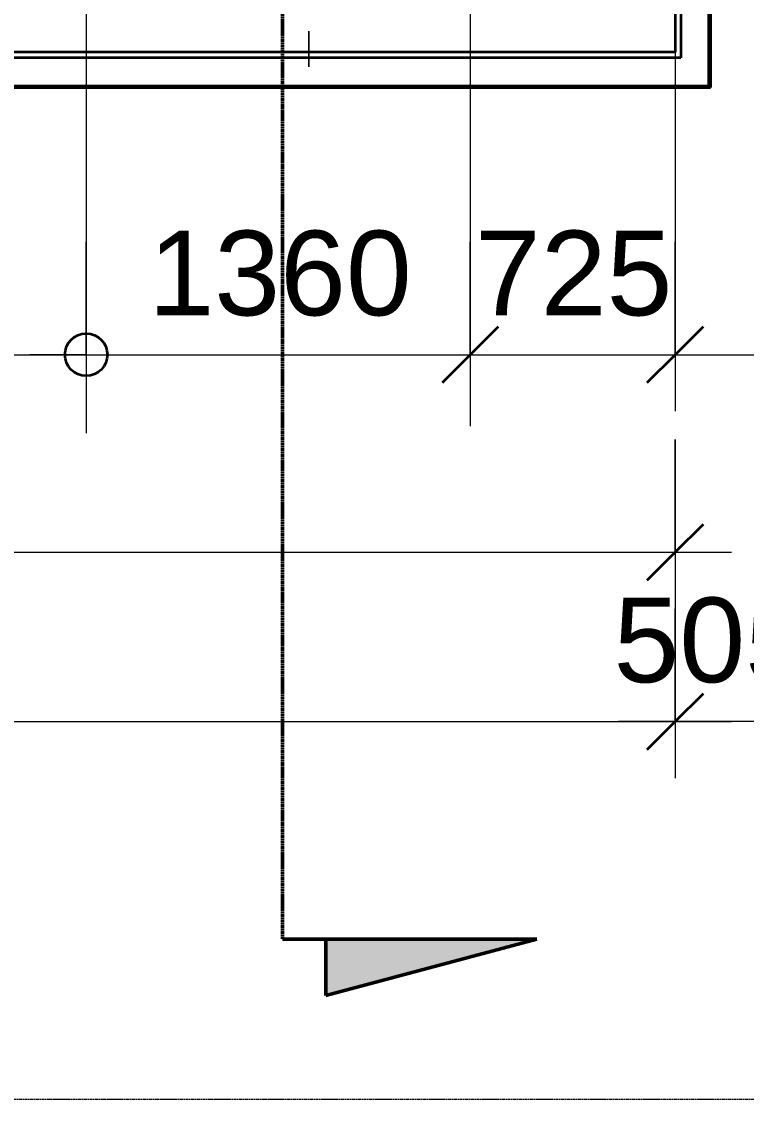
# Model space of a CAD drawing. Header units: millimetres. Extents: x -672391 to -598136, y -134 to 46410.
# Drawn here: x -627436 to -624870, y 12194 to 16013 of the extents above; entities that cross this region are included whole.
import ezdxf

# ---------------------------------------------------------------- set-up
doc = ezdxf.new("R2010")
doc.units = ezdxf.units.MM
doc.linetypes.add('DPA_Grid _ Level 100', pattern=[10, 5.5, -1.6, 1.3, -1.6])
doc.linetypes.add('DPA_Hidden 50', pattern=[3, 2, -1])
for name, color, linetype, lineweight in [('A-ANNO-DIMS', 1, 'Continuous', 9), ('A-ANNO-DIMS-100', 1, 'Continuous', 9), ('A-DETL', 1, 'Continuous', 70), ('A-GENM', 1, 'Continuous', 9), ('A-GLAZ-CURT', 2, 'Continuous', 9), ('A-GLAZ-CWMG', 2, 'Continuous', 35), ('G-ANNO-SECL', 3, 'Continuous', 9), ('S-GRID', 251, 'Continuous', 9)]:
    doc.layers.add(name, color=color, linetype=linetype, lineweight=lineweight)
doc.styles.add('Arial_3', font='arial.ttf', dxfattribs={"height": 300})
doc.dimstyles.new('DPA-DIM-3_0_C-C', dxfattribs={"dimscale": 304.8, "dimtxt": 306.07782, "dimasz": 0.492126, "dimexe": 0.656168, "dimexo": 0.0625, "dimgap": 0.164042, "dimtad": 1, "dimdec": 0, "dimzin": 0, "dimdsep": 46, "dimtxsty": 'Arial_3', "dimblk1": 'DOTBLANK', "dimblk2": 'DOTBLANK', "dimsah": 1, "dimcen": 0.09, "dimdle": 0.656168, "dimadec": 8, "dimazin": 0, "dimtfac": 1, "dimtdec": 4, "dimtix": 1, "dimtmove": 0, "dimatfit": 3, "dimfxl": 1.312336, "dimfxlon": 1, "dimtvp": 1, "dimtolj": 1, "dimtzin": 0, "dimarcsym": 2})
doc.dimstyles.new('DPA-DIM-3_0_C-T', dxfattribs={"dimscale": 304.8, "dimtxt": 306.07782, "dimasz": 0.492126, "dimexe": 0.656168, "dimexo": 0.0625, "dimgap": 0.164042, "dimtad": 0, "dimjust": 2, "dimdec": 0, "dimzin": 0, "dimdsep": 46, "dimtxsty": 'Arial_3', "dimblk1": 'DOTBLANK', "dimblk2": 'OBLIQUE', "dimsah": 1, "dimcen": 0.09, "dimdle": 0.656168, "dimadec": 8, "dimazin": 0, "dimtfac": 1, "dimtdec": 4, "dimtix": 1, "dimtmove": 2, "dimatfit": 3, "dimfxl": 1.312336, "dimfxlon": 1, "dimtvp": 1, "dimtolj": 1, "dimtzin": 0, "dimarcsym": 2})
doc.dimstyles.new('DPA-DIM-3_0_T-T', dxfattribs={"dimscale": 304.8, "dimtxt": 306.07782, "dimasz": 0.656168, "dimexe": 0.656168, "dimexo": 0.0625, "dimgap": 0.164042, "dimtad": 1, "dimdec": 0, "dimzin": 0, "dimdsep": 46, "dimtxsty": 'Arial_3', "dimblk1": 'OBLIQUE', "dimblk2": 'OBLIQUE', "dimsah": 1, "dimcen": 0.09, "dimdle": 0.656168, "dimadec": 8, "dimazin": 0, "dimtfac": 1, "dimtdec": 4, "dimtix": 1, "dimtmove": 0, "dimatfit": 3, "dimfxl": 1.312336, "dimfxlon": 1, "dimtvp": 1, "dimtolj": 1, "dimtzin": 0, "dimarcsym": 2})

# ---------------------------------------------------------------- blocks, each defined once
blk = doc.blocks.new('DPA_CP_Entrance Louver Grill Vertical Z - Louver Grill Vertical Z-V2-4212-01 ENLARGED ENTRANCE 2 GROUND LEVEL - REFLECTED CEILING PLAN')
at = {"layer": 'A-GLAZ-CURT'}
for p, q in [((-611, 0), (-611, -50)), ((-611, -50), (-611, 0)), ((611, -50), (611, 0)), ((611, 0), (611, -50)), ((-611, -50), (-611, -125)), ((-611, -125), (-611, -50)), ((-611, -50), (-611, -125)), ((-611, -125), (-611, -50)), ((611, -50), (611, -125)), ((611, -125), (611, -50)), ((611, -50), (611, -125)), ((611, -125), (611, -50)), ((-611, -125), (-611, -127)), ((-611, -127), (-611, -125)), ((611, -127), (611, -125)), ((611, -125), (611, -127)), ((-563, -195), (-563, -200)), ((-563, -200), (-563, -195)), ((-563, -200), (-561, -200)), ((-561, -200), (-563, -200)), ((-561, -200), (-561, -195)), ((-561, -195), (-561, -200)), ((561, -195), (561, -200)), ((561, -200), (561, -195)), ((561, -200), (563, -200)), ((563, -200), (561, -200)), ((563, -200), (563, -195)), ((563, -195), (563, -200))]:
    blk.add_line(p, q, dxfattribs=at)
blk = doc.blocks.new('DPA_CP_Entrance Louver Grill Vertical Z - Louver Grill Vertical Z-V4-4212-01 ENLARGED ENTRANCE 2 GROUND LEVEL - REFLECTED CEILING PLAN')
at = {"layer": 'A-GLAZ-CURT'}
for p, q in [((-611, 0), (-611, -50)), ((-611, -50), (-611, 0)), ((-611, -50), (-611, -125)), ((-611, -125), (-611, -50)), ((-611, -50), (-611, -125)), ((-611, -125), (-611, -50)), ((-611, -125), (-611, -127)), ((-611, -127), (-611, -125)), ((-563, -195), (-563, -200)), ((-563, -200), (-563, -195)), ((-563, -200), (-561, -200)), ((-561, -200), (-563, -200)), ((-561, -200), (-561, -195)), ((-561, -195), (-561, -200)), ((561, -195), (561, -200)), ((561, -200), (561, -195)), ((561, -200), (563, -200)), ((563, -200), (561, -200)), ((563, -200), (563, -195)), ((563, -195), (563, -200))]:
    blk.add_line(p, q, dxfattribs=at)
blk = doc.blocks.new('GM_Louver Grill Vertical Z - Z Profile-12047552-4212-01 ENLARGED ENTRANCE 2 GROUND LEVEL - REFLECTED CEILING PLAN')
at = {"layer": 'A-GENM'}
for p, q in [((46.4, -73), (40, -73)), ((40, -73), (40, -75)), ((40, -75), (40, -73)), ((40, -73), (46.4, -73)), ((40, -75), (50, -75)), ((50, -75), (40, -75)), ((44.5, -70), (46.4, -73)), ((46.4, -73), (44.5, -70)), ((50, -75), (46.8, -70)), ((46.8, -70), (50, -75))]:
    blk.add_line(p, q, dxfattribs=at)
blk = doc.blocks.new('GM_Louver Grill Vertical Z - Z Profile-V19-4212-01 ENLARGED ENTRANCE 2 GROUND LEVEL - REFLECTED CEILING PLAN')
at = {"layer": 'A-GENM'}
for p, q in [((45.4, -73), (40, -73)), ((40, -73), (40, -75)), ((40, -75), (40, -73)), ((40, -73), (46.4, -73)), ((40, -75), (50, -75)), ((50, -75), (40, -75)), ((44.5, -70), (46.4, -73)), ((46.4, -73), (44.5, -70)), ((50, -75), (46.8, -70)), ((46.8, -70), (50, -75))]:
    blk.add_line(p, q, dxfattribs=at)
blk = doc.blocks.new('DPA_CP_Entrance Louver Grill Vertical Z - Louver Grill Vertical Z-V28-4212-01 ENLARGED ENTRANCE 2 GROUND LEVEL - REFLECTED CEILING PLAN')
at = {"layer": 'A-GLAZ-CURT'}
for p, q in [((-611, 0), (-611, -50)), ((-611, -50), (-611, 0)), ((611, -50), (611, 0)), ((611, 0), (611, -50)), ((-611, -50), (-611, -125)), ((-611, -125), (-611, -50)), ((-611, -50), (-611, -125)), ((-611, -125), (-611, -50)), ((611, -50), (611, -125)), ((611, -125), (611, -50)), ((611, -50), (611, -125)), ((611, -125), (611, -50)), ((-611, -125), (-611, -127)), ((-611, -127), (-611, -125)), ((611, -127), (611, -125)), ((611, -125), (611, -127)), ((-563, -200), (-561, -200)), ((-561, -200), (-563, -200)), ((561, -200), (563, -200)), ((563, -200), (561, -200))]:
    blk.add_line(p, q, dxfattribs=at)
blk = doc.blocks.new('DPA_CP_Entrance Louver Grill Vertical Z - Louver Grill Vertical Z-V29-4212-01 ENLARGED ENTRANCE 2 GROUND LEVEL - REFLECTED CEILING PLAN')
at = {"layer": 'A-GLAZ-CURT'}
for p, q in [((-611, 0), (-611, -50)), ((-611, -50), (-611, 0)), ((-611, -50), (-611, -125)), ((-611, -125), (-611, -50)), ((-611, -50), (-611, -125)), ((-611, -125), (-611, -50)), ((-611, -125), (-611, -127)), ((-611, -127), (-611, -125)), ((-563, -200), (-561, -200)), ((-561, -200), (-563, -200)), ((561, -200), (563, -200)), ((563, -200), (561, -200))]:
    blk.add_line(p, q, dxfattribs=at)
blk = doc.blocks.new('GM_Louver Grill Vertical Z - Z Profile-V23-4212-01 ENLARGED ENTRANCE 2 GROUND LEVEL - REFLECTED CEILING PLAN')
at = {"layer": 'A-GENM'}
for p, q in [((40, -75), (50, -75)), ((50, -75), (40, -75))]:
    blk.add_line(p, q, dxfattribs=at)
blk = doc.blocks.new('Rectangular Mullion - 50x200-12058037-4212-01 ENLARGED ENTRANCE 2 GROUND LEVEL - REFLECTED CEILING PLAN')
at = {"layer": 'A-GLAZ-CWMG'}
for p, q in [((-624997.4, 15779), (-626419.4, 15779)), ((-626419.4, 15779), (-624997.4, 15779))]:
    blk.add_line(p, q, dxfattribs=at)
blk = doc.blocks.new('Rectangular Mullion - 50x200-12057901-4212-01 ENLARGED ENTRANCE 2 GROUND LEVEL - REFLECTED CEILING PLAN')
at = {"layer": 'A-GLAZ-CWMG'}
for p, q in [((-626419.4, 15779), (-627641.4, 15779)), ((-627641.4, 15779), (-626419.4, 15779))]:
    blk.add_line(p, q, dxfattribs=at)
blk = doc.blocks.new('Rectangular Mullion - 50x200-12058038-4212-01 ENLARGED ENTRANCE 2 GROUND LEVEL - REFLECTED CEILING PLAN')
at = {"layer": 'A-GLAZ-CWMG'}
for p, q in [((-624997.4, 16934), (-624997.4, 15779)), ((-624997.4, 15779), (-624997.4, 16934))]:
    blk.add_line(p, q, dxfattribs=at)
blk = doc.blocks.new('Rectangular Mullion - Entrance Louver Top-12058041-4212-01 ENLARGED ENTRANCE 2 GROUND LEVEL - REFLECTED CEILING PLAN')
at = {"layer": 'A-GLAZ-CWMG'}
for p, q in [((-625272.4, 16054), (-626419.4, 16054)), ((-625272.4, 16054), (-626419.4, 16054)), ((-625122.4, 15904), (-626419.4, 15904)), ((-625122.4, 15904), (-626419.4, 15904)), ((-625102.4, 15884), (-626419.4, 15884)), ((-625102.4, 15884), (-626419.4, 15884)), ((-626419.4, 15784), (-625002.4, 15784)), ((-625002.4, 15784), (-626419.4, 15784))]:
    blk.add_line(p, q, dxfattribs=at)
blk = doc.blocks.new('Rectangular Mullion - Entrance Louver Top-12057905-4212-01 ENLARGED ENTRANCE 2 GROUND LEVEL - REFLECTED CEILING PLAN')
at = {"layer": 'A-GLAZ-CWMG'}
for p, q in [((-626419.4, 16054), (-627641.4, 16054)), ((-626419.4, 16054), (-627641.4, 16054)), ((-626419.4, 15904), (-627641.4, 15904)), ((-626419.4, 15904), (-627641.4, 15904)), ((-626419.4, 15884), (-627641.4, 15884)), ((-626419.4, 15884), (-627641.4, 15884)), ((-627641.4, 15784), (-626419.4, 15784)), ((-626419.4, 15784), (-627641.4, 15784))]:
    blk.add_line(p, q, dxfattribs=at)
blk = doc.blocks.new('Rectangular Mullion - Entrance Louver Top-12058042-4212-01 ENLARGED ENTRANCE 2 GROUND LEVEL - REFLECTED CEILING PLAN')
at = {"layer": 'A-GLAZ-CWMG'}
for p, q in [((-625272.4, 16934), (-625272.4, 16054)), ((-625272.4, 16934), (-625272.4, 16054)), ((-625122.4, 16934), (-625122.4, 15904)), ((-625122.4, 16934), (-625122.4, 15904)), ((-625102.4, 16934), (-625102.4, 15884)), ((-625102.4, 16934), (-625102.4, 15884)), ((-625002.4, 15784), (-625002.4, 16934)), ((-625002.4, 16934), (-625002.4, 15784))]:
    blk.add_line(p, q, dxfattribs=at)
blk = doc.blocks.new('Section - AEC_Section Tail - Filled-3249564-4212-01 ENLARGED ENTRANCE 2 GROUND LEVEL - REFLECTED CEILING PLAN')
at = {"layer": 'G-ANNO-SECL'}
blk.add_hatch(color=256, dxfattribs=at).paths.add_polyline_path([(0, 1.536), (-2, 1.536), (0, 9)])
at = {"layer": 'G-ANNO-SECL', "lineweight": 50}
for p, q in [((0, 9), (-2, 1.536)), ((0, 9), (0, 0)), ((0, 1.536), (0, 9)), ((-2, 1.536), (0, 1.536))]:
    blk.add_line(p, q, dxfattribs=at)
blk = doc.blocks.new('DIMBLOCK47-4212-01 ENLARGED ENTRANCE 2 GROUND LEVEL - REFLECTED CEILING PLAN')
at = {"layer": 'A-ANNO-DIMS-100'}
for p, q in [((-629607.4, 15232.5), (-629607.4, 14632.5)), ((-629607.4, 14832.5), (-629607.4, 15232.5)), ((-627207.4, 15232.5), (-627207.4, 14632.5)), ((-627207.4, 14832.5), (-627207.4, 15232.5)), ((-629807.4, 14832.5), (-627007.4, 14832.5))]:
    blk.add_line(p, q, dxfattribs=at)
at = {"layer": 'A-ANNO-DIMS-100', "lineweight": 35}
for centre in [(-629607.4, 14832.5), (-627207.4, 14832.5)]:
    blk.add_circle(centre, 75, dxfattribs=at)
at = {"layer": 'A-ANNO-DIMS-100', "color": 0, "insert": (-628868.9, 15271.9), "char_height": 300, "width": 1107.531, "attachment_point": 1, "line_spacing_factor": 0.941778, "style": 'Arial_3'}
blk.add_mtext('2400', dxfattribs=at)
blk = doc.blocks.new('_DotBlank')
at = {"color": 0, "linetype": 'ByBlock', "lineweight": -2}
blk.add_line((-0.5, 0), (-1, 0), dxfattribs=at)
blk.add_circle((0, 0), 0.5, dxfattribs=at)
blk = doc.blocks.new('DIMBLOCK50-4212-01 ENLARGED ENTRANCE 2 GROUND LEVEL - REFLECTED CEILING PLAN')
at = {"layer": 'A-ANNO-DIMS-100'}
for p, q in [((-627207.4, 15232.5), (-627207.4, 14632.5)), ((-627207.4, 14832.5), (-627207.4, 15232.5)), ((-627207.4, 14832.5), (-627207.4, 15232.5)), ((-627207.4, 14832.5), (-627407.4, 14832.5)), ((-627207.4, 14832.5), (-627207.4, 14632.5))]:
    blk.add_line(p, q, dxfattribs=at)
at = {"layer": 'A-ANNO-DIMS-100', "lineweight": 35}
blk.add_circle((-627207.4, 14832.5), 75, dxfattribs=at)
blk = doc.blocks.new('_None')
blk = doc.blocks.new('_Oblique')
at = {"color": 0, "linetype": 'ByBlock', "lineweight": -2}
blk.add_line((-0.5, -0.5), (0.5, 0.5), dxfattribs=at)
blk = doc.blocks.new('DIMBLOCK51-4212-01 ENLARGED ENTRANCE 2 GROUND LEVEL - REFLECTED CEILING PLAN')
at = {"layer": 'A-ANNO-DIMS-100'}
for p, q in [((-627207.4, 15232.5), (-627207.4, 14632.5)), ((-627207.4, 14832.5), (-627207.4, 15232.5)), ((-625847.4, 15232.5), (-625847.4, 14632.5)), ((-625847.4, 14832.5), (-625847.4, 15232.5)), ((-627207.4, 14832.5), (-625647.4, 14832.5))]:
    blk.add_line(p, q, dxfattribs=at)
at = {"layer": 'A-ANNO-DIMS-100', "lineweight": 35}
for q in [(-625747.4, 14932.5), (-625947.4, 14732.5)]:
    blk.add_line((-625847.4, 14832.5), q, dxfattribs=at)
at = {"layer": 'A-ANNO-DIMS-100', "color": 0, "insert": (-626986.9, 15271.9), "char_height": 300, "width": 1107.531, "attachment_point": 1, "line_spacing_factor": 0.941778, "style": 'Arial_3'}
blk.add_mtext('1360', dxfattribs=at)
blk = doc.blocks.new('DIMBLOCK56-4212-01 ENLARGED ENTRANCE 2 GROUND LEVEL - REFLECTED CEILING PLAN')
at = {"layer": 'A-ANNO-DIMS-100'}
for p, q in [((-625847.4, 15232.5), (-625847.4, 14632.5)), ((-625847.4, 14832.5), (-625847.4, 15232.5)), ((-625122.4, 15232.5), (-625122.4, 14632.5)), ((-625122.4, 14832.5), (-625122.4, 15232.5)), ((-626047.4, 14832.5), (-624922.4, 14832.5))]:
    blk.add_line(p, q, dxfattribs=at)
at = {"layer": 'A-ANNO-DIMS-100', "lineweight": 35}
for p, q in [((-625847.4, 14832.5), (-625747.4, 14932.5)), ((-625122.4, 14832.5), (-625022.4, 14932.5)), ((-625847.4, 14832.5), (-625947.4, 14732.5)), ((-625122.4, 14832.5), (-625222.4, 14732.5))]:
    blk.add_line(p, q, dxfattribs=at)
at = {"layer": 'A-ANNO-DIMS-100', "color": 0, "insert": (-625831, 15271.9), "char_height": 300, "width": 830.648, "attachment_point": 1, "line_spacing_factor": 0.941778, "style": 'Arial_3'}
blk.add_mtext('725', dxfattribs=at)
blk = doc.blocks.new('DIMBLOCK66-4212-01 ENLARGED ENTRANCE 2 GROUND LEVEL - REFLECTED CEILING PLAN')
at = {"layer": 'A-ANNO-DIMS-100'}
for p, q in [((-634835.6, 14532.5), (-634835.6, 13932.5)), ((-634835.6, 14132.5), (-634835.6, 14532.5)), ((-625122.4, 14532.5), (-625122.4, 13932.5)), ((-625122.4, 14132.5), (-625122.4, 14532.5)), ((-635035.6, 14132.5), (-624922.4, 14132.5))]:
    blk.add_line(p, q, dxfattribs=at)
at = {"layer": 'A-ANNO-DIMS-100', "lineweight": 35}
for p, q in [((-634835.6, 14132.5), (-634735.6, 14232.5)), ((-625122.4, 14132.5), (-625022.4, 14232.5)), ((-634835.6, 14132.5), (-634935.6, 14032.5)), ((-625122.4, 14132.5), (-625222.4, 14032.5))]:
    blk.add_line(p, q, dxfattribs=at)
at = {"layer": 'A-ANNO-DIMS-100', "color": 0, "insert": (-630440.5, 14571.9), "char_height": 300, "width": 1107.531, "attachment_point": 1, "line_spacing_factor": 0.941778, "style": 'Arial_3'}
blk.add_mtext('9713', dxfattribs=at)
blk = doc.blocks.new('DIMBLOCK70-4212-01 ENLARGED ENTRANCE 2 GROUND LEVEL - REFLECTED CEILING PLAN')
at = {"layer": 'A-ANNO-DIMS-100'}
for p, q in [((-632917.4, 13932.5), (-632917.4, 13332.5)), ((-632917.4, 13532.5), (-632917.4, 13932.5)), ((-625122.4, 13932.5), (-625122.4, 13332.5)), ((-625122.4, 13532.5), (-625122.4, 13932.5)), ((-632917.4, 13532.5), (-624922.4, 13532.5))]:
    blk.add_line(p, q, dxfattribs=at)
at = {"layer": 'A-ANNO-DIMS-100', "lineweight": 35}
for q in [(-625022.4, 13632.5), (-625222.4, 13432.5)]:
    blk.add_line((-625122.4, 13532.5), q, dxfattribs=at)
at = {"layer": 'A-ANNO-DIMS-100', "color": 0, "insert": (-629191.8, 13971.9), "char_height": 300, "width": 1107.531, "attachment_point": 1, "line_spacing_factor": 0.941778, "style": 'Arial_3'}
blk.add_mtext('7795', dxfattribs=at)
blk = doc.blocks.new('DIMBLOCK83-4212-01 ENLARGED ENTRANCE 2 GROUND LEVEL - REFLECTED CEILING PLAN')
at = {"layer": 'A-ANNO-DIMS-100'}
for p, q in [((-625122.4, 13932.5), (-625122.4, 13332.5)), ((-625122.4, 13532.5), (-625122.4, 13932.5)), ((-624617.4, 13132.5), (-624617.4, 13732.5)), ((-624617.4, 13532.5), (-625322.4, 13532.5)), ((-624617.4, 13532.5), (-624617.4, 13132.5))]:
    blk.add_line(p, q, dxfattribs=at)
at = {"layer": 'A-ANNO-DIMS-100', "lineweight": 35}
for q in [(-625022.4, 13632.5), (-625222.4, 13432.5)]:
    blk.add_line((-625122.4, 13532.5), q, dxfattribs=at)
at = {"layer": 'A-ANNO-DIMS-100', "color": 0, "insert": (-625340.4, 13971.9), "char_height": 300, "width": 830.648, "attachment_point": 1, "line_spacing_factor": 0.941778, "style": 'Arial_3'}
blk.add_mtext('505', dxfattribs=at)
blk = doc.blocks.new('DIMBLOCK95-4212-01 ENLARGED ENTRANCE 2 GROUND LEVEL - REFLECTED CEILING PLAN')
at = {"layer": 'A-ANNO-DIMS-100'}
for p, q in [((-625122.4, 15232.5), (-625122.4, 14632.5)), ((-625122.4, 14832.5), (-625122.4, 15232.5)), ((-622706, 15232.5), (-622706, 14632.5)), ((-622706, 14832.5), (-622706, 15232.5)), ((-625322.4, 14832.5), (-622506, 14832.5))]:
    blk.add_line(p, q, dxfattribs=at)
at = {"layer": 'A-ANNO-DIMS-100', "lineweight": 35}
for p, q in [((-625122.4, 14832.5), (-625022.4, 14932.5)), ((-622706, 14832.5), (-622606, 14932.5)), ((-625122.4, 14832.5), (-625222.4, 14732.5)), ((-622706, 14832.5), (-622806, 14732.5))]:
    blk.add_line(p, q, dxfattribs=at)
at = {"layer": 'A-ANNO-DIMS-100', "color": 0, "insert": (-624375.7, 15271.9), "char_height": 300, "width": 1107.531, "attachment_point": 1, "line_spacing_factor": 0.941778, "style": 'Arial_3'}
blk.add_mtext('2416', dxfattribs=at)

msp = doc.modelspace()

# ---------------------------------------------------------------- linework, layer by layer
at = {"layer": 'A-DETL', "color": 8, "linetype": 'DPA_Hidden 50', "lineweight": 9}
for p, q in [((-627207.4, 36154.1), (-627207.4, 14554.1)), ((-625847.4, 16779), (-625847.4, 14579)), ((-625122.4, 15904), (-625122.4, 14804))]:
    msp.add_line(p, q, dxfattribs=at)
at = {"layer": 'G-ANNO-SECL', "linetype": 'DPA_Grid _ Level 100', "lineweight": 50}
msp.add_line((-626512.4, 44598.9), (-626512.4, 12761.8), dxfattribs=at)
at = {"layer": 'S-GRID', "linetype": 'DPA_Grid _ Level 100'}
msp.add_line((-599857.6, 12194), (-672390.7, 12194), dxfattribs=at)

# ---------------------------------------------------------------- block references
at = {"layer": 'A-GENM'}
for name, p in [('GM_Louver Grill Vertical Z - Z Profile-12047552-4212-01 ENLARGED ENTRANCE 2 GROUND LEVEL - REFLECTED CEILING PLAN', (-627438.2, 15854)), ('GM_Louver Grill Vertical Z - Z Profile-V23-4212-01 ENLARGED ENTRANCE 2 GROUND LEVEL - REFLECTED CEILING PLAN', (-627438.2, 15854)), ('GM_Louver Grill Vertical Z - Z Profile-12047552-4212-01 ENLARGED ENTRANCE 2 GROUND LEVEL - REFLECTED CEILING PLAN', (-627361.7, 15854)), ('GM_Louver Grill Vertical Z - Z Profile-V23-4212-01 ENLARGED ENTRANCE 2 GROUND LEVEL - REFLECTED CEILING PLAN', (-627361.7, 15854)), ('GM_Louver Grill Vertical Z - Z Profile-12047552-4212-01 ENLARGED ENTRANCE 2 GROUND LEVEL - REFLECTED CEILING PLAN', (-627285.1, 15854)), ('GM_Louver Grill Vertical Z - Z Profile-V23-4212-01 ENLARGED ENTRANCE 2 GROUND LEVEL - REFLECTED CEILING PLAN', (-627285.1, 15854)), ('GM_Louver Grill Vertical Z - Z Profile-12047552-4212-01 ENLARGED ENTRANCE 2 GROUND LEVEL - REFLECTED CEILING PLAN', (-627208.5, 15854)), ('GM_Louver Grill Vertical Z - Z Profile-V23-4212-01 ENLARGED ENTRANCE 2 GROUND LEVEL - REFLECTED CEILING PLAN', (-627208.5, 15854)), ('GM_Louver Grill Vertical Z - Z Profile-12047552-4212-01 ENLARGED ENTRANCE 2 GROUND LEVEL - REFLECTED CEILING PLAN', (-627131.9, 15854)), ('GM_Louver Grill Vertical Z - Z Profile-V23-4212-01 ENLARGED ENTRANCE 2 GROUND LEVEL - REFLECTED CEILING PLAN', (-627131.9, 15854)), ('GM_Louver Grill Vertical Z - Z Profile-12047552-4212-01 ENLARGED ENTRANCE 2 GROUND LEVEL - REFLECTED CEILING PLAN', (-627055.4, 15854)), ('GM_Louver Grill Vertical Z - Z Profile-V23-4212-01 ENLARGED ENTRANCE 2 GROUND LEVEL - REFLECTED CEILING PLAN', (-627055.4, 15854)), ('GM_Louver Grill Vertical Z - Z Profile-12047552-4212-01 ENLARGED ENTRANCE 2 GROUND LEVEL - REFLECTED CEILING PLAN', (-626978.8, 15854)), ('GM_Louver Grill Vertical Z - Z Profile-V23-4212-01 ENLARGED ENTRANCE 2 GROUND LEVEL - REFLECTED CEILING PLAN', (-626978.8, 15854)), ('GM_Louver Grill Vertical Z - Z Profile-12047552-4212-01 ENLARGED ENTRANCE 2 GROUND LEVEL - REFLECTED CEILING PLAN', (-626902.2, 15854)), ('GM_Louver Grill Vertical Z - Z Profile-V23-4212-01 ENLARGED ENTRANCE 2 GROUND LEVEL - REFLECTED CEILING PLAN', (-626902.2, 15854)), ('GM_Louver Grill Vertical Z - Z Profile-12047552-4212-01 ENLARGED ENTRANCE 2 GROUND LEVEL - REFLECTED CEILING PLAN', (-626825.7, 15854)), ('GM_Louver Grill Vertical Z - Z Profile-V23-4212-01 ENLARGED ENTRANCE 2 GROUND LEVEL - REFLECTED CEILING PLAN', (-626825.7, 15854)), ('GM_Louver Grill Vertical Z - Z Profile-12047552-4212-01 ENLARGED ENTRANCE 2 GROUND LEVEL - REFLECTED CEILING PLAN', (-626749.1, 15854)), ('GM_Louver Grill Vertical Z - Z Profile-V23-4212-01 ENLARGED ENTRANCE 2 GROUND LEVEL - REFLECTED CEILING PLAN', (-626749.1, 15854)), ('GM_Louver Grill Vertical Z - Z Profile-12047552-4212-01 ENLARGED ENTRANCE 2 GROUND LEVEL - REFLECTED CEILING PLAN', (-626672.5, 15854)), ('GM_Louver Grill Vertical Z - Z Profile-V23-4212-01 ENLARGED ENTRANCE 2 GROUND LEVEL - REFLECTED CEILING PLAN', (-626672.5, 15854)), ('GM_Louver Grill Vertical Z - Z Profile-12047552-4212-01 ENLARGED ENTRANCE 2 GROUND LEVEL - REFLECTED CEILING PLAN', (-626595.9, 15854)), ('GM_Louver Grill Vertical Z - Z Profile-V23-4212-01 ENLARGED ENTRANCE 2 GROUND LEVEL - REFLECTED CEILING PLAN', (-626595.9, 15854)), ('GM_Louver Grill Vertical Z - Z Profile-12047552-4212-01 ENLARGED ENTRANCE 2 GROUND LEVEL - REFLECTED CEILING PLAN', (-626519.4, 15854)), ('GM_Louver Grill Vertical Z - Z Profile-V23-4212-01 ENLARGED ENTRANCE 2 GROUND LEVEL - REFLECTED CEILING PLAN', (-626519.4, 15854)), ('GM_Louver Grill Vertical Z - Z Profile-12047552-4212-01 ENLARGED ENTRANCE 2 GROUND LEVEL - REFLECTED CEILING PLAN', (-626369.4, 15854)), ('GM_Louver Grill Vertical Z - Z Profile-V23-4212-01 ENLARGED ENTRANCE 2 GROUND LEVEL - REFLECTED CEILING PLAN', (-626369.4, 15854)), ('GM_Louver Grill Vertical Z - Z Profile-12047552-4212-01 ENLARGED ENTRANCE 2 GROUND LEVEL - REFLECTED CEILING PLAN', (-626292.8, 15854)), ('GM_Louver Grill Vertical Z - Z Profile-V23-4212-01 ENLARGED ENTRANCE 2 GROUND LEVEL - REFLECTED CEILING PLAN', (-626292.8, 15854)), ('GM_Louver Grill Vertical Z - Z Profile-V19-4212-01 ENLARGED ENTRANCE 2 GROUND LEVEL - REFLECTED CEILING PLAN', (-626216.2, 15854)), ('GM_Louver Grill Vertical Z - Z Profile-V23-4212-01 ENLARGED ENTRANCE 2 GROUND LEVEL - REFLECTED CEILING PLAN', (-626216.2, 15854)), ('GM_Louver Grill Vertical Z - Z Profile-12047552-4212-01 ENLARGED ENTRANCE 2 GROUND LEVEL - REFLECTED CEILING PLAN', (-626139.7, 15854)), ('GM_Louver Grill Vertical Z - Z Profile-V23-4212-01 ENLARGED ENTRANCE 2 GROUND LEVEL - REFLECTED CEILING PLAN', (-626139.7, 15854)), ('GM_Louver Grill Vertical Z - Z Profile-12047552-4212-01 ENLARGED ENTRANCE 2 GROUND LEVEL - REFLECTED CEILING PLAN', (-626063.1, 15854)), ('GM_Louver Grill Vertical Z - Z Profile-V23-4212-01 ENLARGED ENTRANCE 2 GROUND LEVEL - REFLECTED CEILING PLAN', (-626063.1, 15854)), ('GM_Louver Grill Vertical Z - Z Profile-12047552-4212-01 ENLARGED ENTRANCE 2 GROUND LEVEL - REFLECTED CEILING PLAN', (-625986.5, 15854)), ('GM_Louver Grill Vertical Z - Z Profile-V23-4212-01 ENLARGED ENTRANCE 2 GROUND LEVEL - REFLECTED CEILING PLAN', (-625986.5, 15854)), ('GM_Louver Grill Vertical Z - Z Profile-12047552-4212-01 ENLARGED ENTRANCE 2 GROUND LEVEL - REFLECTED CEILING PLAN', (-625909.9, 15854)), ('GM_Louver Grill Vertical Z - Z Profile-V23-4212-01 ENLARGED ENTRANCE 2 GROUND LEVEL - REFLECTED CEILING PLAN', (-625909.9, 15854)), ('GM_Louver Grill Vertical Z - Z Profile-12047552-4212-01 ENLARGED ENTRANCE 2 GROUND LEVEL - REFLECTED CEILING PLAN', (-625833.4, 15854)), ('GM_Louver Grill Vertical Z - Z Profile-V23-4212-01 ENLARGED ENTRANCE 2 GROUND LEVEL - REFLECTED CEILING PLAN', (-625833.4, 15854)), ('GM_Louver Grill Vertical Z - Z Profile-12047552-4212-01 ENLARGED ENTRANCE 2 GROUND LEVEL - REFLECTED CEILING PLAN', (-625756.8, 15854)), ('GM_Louver Grill Vertical Z - Z Profile-V23-4212-01 ENLARGED ENTRANCE 2 GROUND LEVEL - REFLECTED CEILING PLAN', (-625756.8, 15854)), ('GM_Louver Grill Vertical Z - Z Profile-12047552-4212-01 ENLARGED ENTRANCE 2 GROUND LEVEL - REFLECTED CEILING PLAN', (-625680.2, 15854)), ('GM_Louver Grill Vertical Z - Z Profile-V23-4212-01 ENLARGED ENTRANCE 2 GROUND LEVEL - REFLECTED CEILING PLAN', (-625680.2, 15854)), ('GM_Louver Grill Vertical Z - Z Profile-12047552-4212-01 ENLARGED ENTRANCE 2 GROUND LEVEL - REFLECTED CEILING PLAN', (-625603.7, 15854)), ('GM_Louver Grill Vertical Z - Z Profile-V23-4212-01 ENLARGED ENTRANCE 2 GROUND LEVEL - REFLECTED CEILING PLAN', (-625603.7, 15854)), ('GM_Louver Grill Vertical Z - Z Profile-12047552-4212-01 ENLARGED ENTRANCE 2 GROUND LEVEL - REFLECTED CEILING PLAN', (-625527.1, 15854)), ('GM_Louver Grill Vertical Z - Z Profile-V23-4212-01 ENLARGED ENTRANCE 2 GROUND LEVEL - REFLECTED CEILING PLAN', (-625527.1, 15854)), ('GM_Louver Grill Vertical Z - Z Profile-12047552-4212-01 ENLARGED ENTRANCE 2 GROUND LEVEL - REFLECTED CEILING PLAN', (-625450.5, 15854)), ('GM_Louver Grill Vertical Z - Z Profile-V23-4212-01 ENLARGED ENTRANCE 2 GROUND LEVEL - REFLECTED CEILING PLAN', (-625450.5, 15854)), ('GM_Louver Grill Vertical Z - Z Profile-12047552-4212-01 ENLARGED ENTRANCE 2 GROUND LEVEL - REFLECTED CEILING PLAN', (-625373.9, 15854)), ('GM_Louver Grill Vertical Z - Z Profile-V23-4212-01 ENLARGED ENTRANCE 2 GROUND LEVEL - REFLECTED CEILING PLAN', (-625373.9, 15854)), ('GM_Louver Grill Vertical Z - Z Profile-12047552-4212-01 ENLARGED ENTRANCE 2 GROUND LEVEL - REFLECTED CEILING PLAN', (-625297.4, 15854)), ('GM_Louver Grill Vertical Z - Z Profile-V23-4212-01 ENLARGED ENTRANCE 2 GROUND LEVEL - REFLECTED CEILING PLAN', (-625297.4, 15854))]:
    msp.add_blockref(name, p, dxfattribs=at)
at = {"layer": 'A-GLAZ-CURT'}
for name, p in [('DPA_CP_Entrance Louver Grill Vertical Z - Louver Grill Vertical Z-V2-4212-01 ENLARGED ENTRANCE 2 GROUND LEVEL - REFLECTED CEILING PLAN', (-627030.4, 15979)), ('DPA_CP_Entrance Louver Grill Vertical Z - Louver Grill Vertical Z-V28-4212-01 ENLARGED ENTRANCE 2 GROUND LEVEL - REFLECTED CEILING PLAN', (-627030.4, 15979)), ('DPA_CP_Entrance Louver Grill Vertical Z - Louver Grill Vertical Z-V4-4212-01 ENLARGED ENTRANCE 2 GROUND LEVEL - REFLECTED CEILING PLAN', (-625808.4, 15979)), ('DPA_CP_Entrance Louver Grill Vertical Z - Louver Grill Vertical Z-V29-4212-01 ENLARGED ENTRANCE 2 GROUND LEVEL - REFLECTED CEILING PLAN', (-625808.4, 15979))]:
    msp.add_blockref(name, p, dxfattribs=at)
at = {"layer": 'A-GLAZ-CWMG'}
for name in ['Rectangular Mullion - Entrance Louver Top-12058042-4212-01 ENLARGED ENTRANCE 2 GROUND LEVEL - REFLECTED CEILING PLAN', 'Rectangular Mullion - 50x200-12058038-4212-01 ENLARGED ENTRANCE 2 GROUND LEVEL - REFLECTED CEILING PLAN', 'Rectangular Mullion - Entrance Louver Top-12057905-4212-01 ENLARGED ENTRANCE 2 GROUND LEVEL - REFLECTED CEILING PLAN', 'Rectangular Mullion - Entrance Louver Top-12058041-4212-01 ENLARGED ENTRANCE 2 GROUND LEVEL - REFLECTED CEILING PLAN', 'Rectangular Mullion - 50x200-12057901-4212-01 ENLARGED ENTRANCE 2 GROUND LEVEL - REFLECTED CEILING PLAN', 'Rectangular Mullion - 50x200-12058037-4212-01 ENLARGED ENTRANCE 2 GROUND LEVEL - REFLECTED CEILING PLAN']:
    msp.add_blockref(name, (0, 0), dxfattribs=at)
at = {"layer": 'G-ANNO-SECL', "lineweight": 25, "extrusion": (0, 0, -1), "xscale": 99.99999999999993, "yscale": 99.99999999999993, "zscale": 99.99999999999993, "rotation": 90.00000000000053}
msp.add_blockref('Section - AEC_Section Tail - Filled-3249564-4212-01 ENLARGED ENTRANCE 2 GROUND LEVEL - REFLECTED CEILING PLAN', (626512.4, 12761.8), dxfattribs=at)

# ---------------------------------------------------------------- dimensions: what is measured, and where the dimension line sits
at = {"layer": 'A-ANNO-DIMS'}
for base, p1, p2, dimstyle, override, picture, middle in [((-627207.4, 14832.5), (-629607.4, 15232.5), (-627207.4, 15232.5), 'DPA-DIM-3_0_C-C', {"dimpost": '<>', "dimfxl": 2400}, 'DIMBLOCK47-4212-01 ENLARGED ENTRANCE 2 GROUND LEVEL - REFLECTED CEILING PLAN', (-628407.4, 15035.6)), ((-625122.4, 14832.5), (-625847.4, 15232.5), (-625122.4, 15232.5), 'DPA-DIM-3_0_T-T', {"dimpost": '<>', "dimfxl": 725}, 'DIMBLOCK56-4212-01 ENLARGED ENTRANCE 2 GROUND LEVEL - REFLECTED CEILING PLAN', (-625484.9, 15035.6)), ((-622706, 14832.5), (-625122.4, 15232.5), (-622706, 15232.5), 'DPA-DIM-3_0_T-T', {"dimpost": '<>', "dimfxl": 2416.376537}, 'DIMBLOCK95-4212-01 ENLARGED ENTRANCE 2 GROUND LEVEL - REFLECTED CEILING PLAN', (-623914.2, 15035.6)), ((-625122.4, 14132.5), (-634835.6, 14532.5), (-625122.4, 14532.5), 'DPA-DIM-3_0_T-T', {"dimpost": '<>', "dimfxl": 9713.239181}, 'DIMBLOCK66-4212-01 ENLARGED ENTRANCE 2 GROUND LEVEL - REFLECTED CEILING PLAN', (-629979, 14335.7))]:
    dim = msp.add_linear_dim(base=base, p1=p1, p2=p2, dimstyle=dimstyle, override=override, dxfattribs=at)
    dim.commit()
    dim.dimension.update_dxf_attribs({"geometry": picture, "text_midpoint": middle})
for base, p1, p2, override, picture, middle in [((-625847.4, 14832.5), (-627207.4, 15232.5), (-625847.4, 15232.5), {"dimpost": '<>', "dimfxl": 1360.011864}, 'DIMBLOCK51-4212-01 ENLARGED ENTRANCE 2 GROUND LEVEL - REFLECTED CEILING PLAN', (-626433.1, 15071.9)), ((-625122.4, 13532.5), (-632917.4, 13932.5), (-625122.4, 13932.5), {"dimpost": '<>', "dimfxl": 7795.002394}, 'DIMBLOCK70-4212-01 ENLARGED ENTRANCE 2 GROUND LEVEL - REFLECTED CEILING PLAN', (-628638, 13771.9)), ((-625122.4, 13532.5), (-624617.4, 13132.5), (-625122.4, 13932.5), {"dimpost": '<>', "dimfxl": 946.056332}, 'DIMBLOCK83-4212-01 ENLARGED ENTRANCE 2 GROUND LEVEL - REFLECTED CEILING PLAN', (-624925.1, 13771.9))]:
    dim = msp.add_linear_dim(base=base, p1=p1, p2=p2, dimstyle='DPA-DIM-3_0_C-T', override=override, dxfattribs=at)
    dim.commit()
    dim.dimension.update_dxf_attribs({"geometry": picture, "text_midpoint": middle, "dimtype": 160})
dim = msp.add_linear_dim(base=(-627207.4, 14832.5), p1=(-627207.4, 14973.9), p2=(-627207.4, 14973.9), text=' ', dimstyle='DPA-DIM-3_0_C-T', override={"dimpost": '<>', "dimblk": 'None', "dimse1": 1, "dimse2": 1, "dimsd1": 1, "dimsd2": 1, "dimfxl": 0}, dxfattribs=at)
dim.commit()
dim.dimension.update_dxf_attribs({"geometry": 'DIMBLOCK50-4212-01 ENLARGED ENTRANCE 2 GROUND LEVEL - REFLECTED CEILING PLAN', "text_midpoint": (-627207.4, 14832.5)})

doc.saveas('drawing.dxf')
